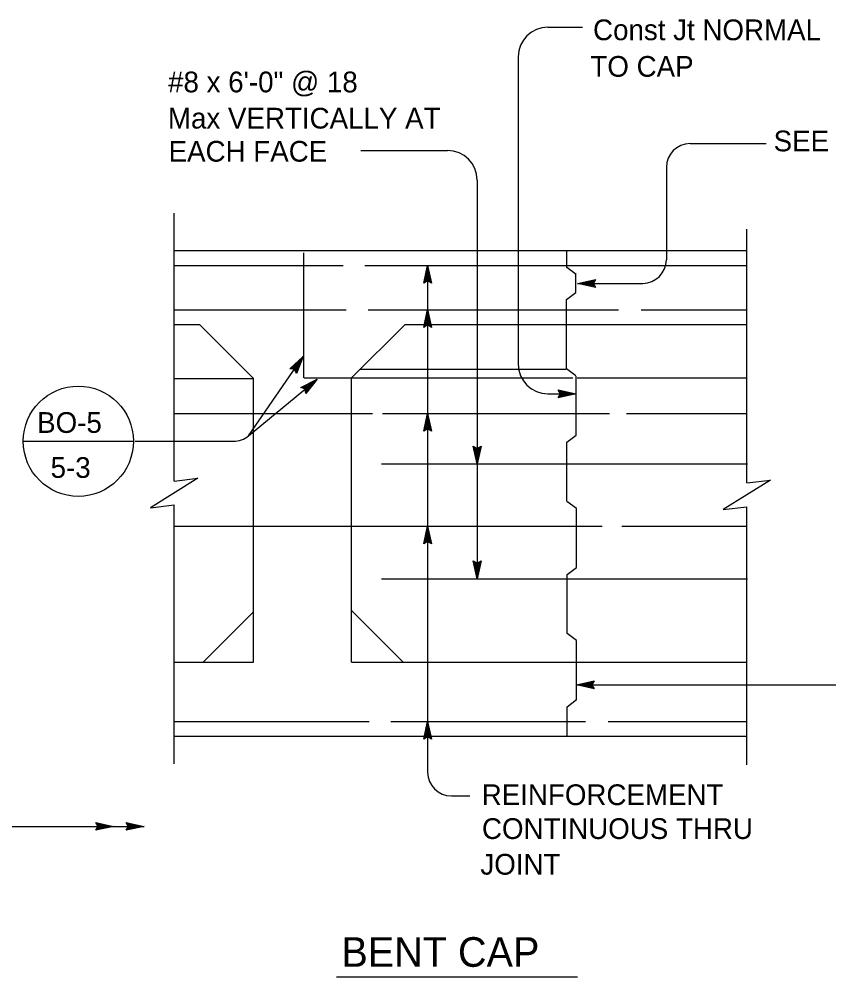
# Model space of a CAD drawing. Extents: x -894 to 866, y -476 to 714.
# Drawn here: x -380.8 to -107.4, y -37.8 to 285.5 of the extents above; entities that cross this region are included whole.
import ezdxf

# ---------------------------------------------------------------- set-up
doc = ezdxf.new("R2010")
doc.units = 0
for name, color, linetype in [('56 Stage 3 Anno', 7, 'Continuous'), ('57 Undefined', 7, 'Continuous'), ('60 Nongeo Data', 7, 'Continuous')]:
    doc.layers.add(name, color=color, linetype=linetype)

msp = doc.modelspace()

# ---------------------------------------------------------------- linework, layer by layer
at = {"layer": '56 Stage 3 Anno'}
for p, q in [((-202.24, 282.79), (-190.51, 282.79)), ((-212.24, 272.79), (-212.24, 168.99)), ((-154.24, 243.46), (-128.51, 243.46)), ((-265.39, 241.15), (-236.15, 241.15)), ((-162.24, 235.46), (-162.24, 204.29)), ((-226.15, 231.15), (-226.15, 135.36)), ((-244.2, 196.36), (-242.86, 202.36)), ((-243.85, 196.58), (-242.86, 200.98)), ((-242.86, 202.36), (-242.86, 187.36)), ((-242.86, 202.36), (-242.86, 202.36)), ((-242.86, 202.36), (-241.53, 196.36)), ((-242.86, 200.97), (-241.89, 196.6)), ((-243.49, 196.81), (-242.86, 199.6)), ((-243.14, 196.99), (-242.87, 198.22)), ((-242.87, 198.22), (-242.6, 197.01)), ((-242.86, 199.6), (-242.24, 196.77)), ((-192.21, 196.29), (-186.21, 197.62)), ((-190.82, 196.29), (-186.44, 197.26)), ((-186.21, 197.62), (-187.01, 196.29)), ((-186.21, 197.62), (-186.21, 197.62)), ((-242.86, 197.16), (-244.2, 196.36)), ((-244.2, 196.36), (-244.2, 196.36)), ((-241.53, 196.36), (-242.86, 197.16)), ((-241.53, 196.36), (-241.53, 196.36)), ((-192.21, 196.29), (-170.24, 196.29)), ((-186.21, 194.95), (-192.21, 196.29)), ((-192.21, 196.29), (-192.21, 196.29)), ((-186.42, 195.31), (-190.83, 196.29)), ((-189.44, 196.29), (-186.62, 196.91)), ((-186.66, 195.67), (-189.44, 196.29)), ((-188.06, 196.29), (-186.85, 196.55)), ((-186.83, 196.01), (-188.06, 196.29)), ((-187.01, 196.29), (-186.21, 194.95)), ((-186.21, 194.95), (-186.21, 194.95)), ((-244.2, 181.44), (-242.86, 187.44)), ((-243.85, 181.66), (-242.86, 186.06)), ((-243.49, 181.89), (-242.86, 184.68)), ((-242.86, 187.44), (-242.86, 187.44)), ((-242.86, 187.44), (-241.53, 181.44)), ((-242.86, 187.44), (-242.86, 152.38)), ((-242.86, 186.05), (-241.89, 181.67)), ((-242.86, 184.68), (-242.24, 181.85)), ((-242.86, 182.24), (-244.2, 181.44)), ((-244.2, 181.44), (-244.2, 181.44)), ((-243.14, 182.07), (-242.87, 183.29)), ((-242.87, 183.29), (-242.6, 182.09)), ((-241.53, 181.44), (-242.86, 182.24)), ((-241.53, 181.44), (-241.53, 181.44)), ((-303.33, 144.82), (-284.89, 171.58)), ((-289.4, 167.4), (-284.89, 171.58)), ((-284.89, 171.58), (-287.2, 165.89)), ((-284.89, 171.58), (-284.89, 171.58)), ((-288.98, 167.38), (-285.67, 170.45)), ((-288.55, 167.37), (-286.46, 169.31)), ((-288.17, 167.32), (-287.24, 168.17)), ((-287.24, 168.17), (-287.71, 167.03)), ((-286.46, 169.31), (-287.55, 166.63)), ((-285.68, 170.44), (-287.36, 166.29)), ((-287.84, 167.3), (-289.4, 167.4)), ((-289.4, 167.4), (-289.4, 167.4)), ((-287.2, 165.89), (-287.84, 167.3)), ((-287.2, 165.89), (-287.2, 165.89)), ((-303.33, 144.82), (-280.18, 163.97)), ((-285.65, 161.18), (-280.18, 163.97)), ((-285.26, 161.04), (-281.24, 163.09)), ((-284.85, 160.91), (-282.31, 162.21)), ((-282.31, 162.21), (-284.09, 159.93)), ((-281.25, 163.08), (-284, 159.55)), ((-280.18, 163.97), (-283.95, 159.12)), ((-280.18, 163.97), (-280.18, 163.97)), ((-284.18, 160.66), (-285.65, 161.18)), ((-285.65, 161.18), (-285.65, 161.18)), ((-284.49, 160.76), (-283.37, 161.33)), ((-283.95, 159.12), (-284.18, 160.66)), ((-283.37, 161.33), (-284.13, 160.35)), ((-283.95, 159.12), (-283.95, 159.12)), ((-202.24, 158.99), (-192.74, 158.99)), ((-197.94, 158.99), (-198.74, 160.33)), ((-198.74, 160.33), (-198.74, 160.33)), ((-198.74, 160.33), (-192.74, 158.99)), ((-192.74, 158.99), (-198.74, 157.66)), ((-198.74, 157.66), (-197.94, 158.99)), ((-198.53, 159.97), (-194.12, 158.99)), ((-194.13, 158.98), (-198.51, 158.02)), ((-195.51, 158.99), (-198.33, 158.36)), ((-198.29, 159.61), (-195.51, 158.99)), ((-198.12, 159.27), (-196.89, 158.99)), ((-196.89, 158.99), (-198.1, 158.72)), ((-192.74, 158.99), (-192.74, 158.99)), ((-198.74, 157.66), (-198.74, 157.66)), ((-244.2, 146.36), (-242.86, 152.36)), ((-242.86, 152.36), (-242.86, 152.36)), ((-242.86, 152.36), (-241.53, 146.36)), ((-242.86, 152.36), (-242.86, 114.36)), ((-243.85, 146.58), (-242.86, 150.98)), ((-243.49, 146.81), (-242.86, 149.6)), ((-242.86, 150.97), (-241.89, 146.6)), ((-242.86, 149.6), (-242.24, 146.77)), ((-242.86, 147.16), (-244.2, 146.36)), ((-244.2, 146.36), (-244.2, 146.36)), ((-243.14, 146.99), (-242.87, 148.22)), ((-242.87, 148.22), (-242.6, 147.01)), ((-241.53, 146.36), (-242.86, 147.16)), ((-241.53, 146.36), (-241.53, 146.36)), ((-341.62, 142.98), (-308.43, 142.98)), ((-226.15, 135.36), (-227.48, 141.36)), ((-227.48, 141.36), (-227.48, 141.36)), ((-227.48, 141.36), (-226.15, 140.56)), ((-226.15, 136.75), (-227.12, 141.12)), ((-226.15, 138.12), (-226.77, 140.95)), ((-226.15, 139.5), (-226.42, 140.71)), ((-226.15, 140.56), (-224.81, 141.36)), ((-224.81, 141.36), (-226.15, 135.36)), ((-225.17, 141.14), (-226.15, 136.74)), ((-225.53, 140.91), (-226.15, 138.12)), ((-225.87, 140.73), (-226.15, 139.5)), ((-224.81, 141.36), (-224.81, 141.36)), ((-226.15, 135.36), (-226.15, 96.57)), ((-226.15, 135.36), (-226.15, 135.36)), ((-244.2, 108.36), (-242.86, 114.36)), ((-242.86, 114.36), (-242.86, 114.36)), ((-242.86, 114.36), (-241.53, 108.36)), ((-242.86, 114.36), (-242.86, 48.36)), ((-243.85, 108.58), (-242.86, 112.98)), ((-243.49, 108.81), (-242.86, 111.6)), ((-243.14, 108.99), (-242.87, 110.22)), ((-242.87, 110.22), (-242.6, 109.01)), ((-242.86, 112.97), (-241.89, 108.6)), ((-242.86, 111.6), (-242.24, 108.77)), ((-242.86, 109.16), (-244.2, 108.36)), ((-244.2, 108.36), (-244.2, 108.36)), ((-241.53, 108.36), (-242.86, 109.16)), ((-241.53, 108.36), (-241.53, 108.36)), ((-226.15, 96.57), (-227.48, 102.57)), ((-227.48, 102.57), (-227.48, 102.57)), ((-227.48, 102.57), (-226.15, 101.77)), ((-226.15, 97.96), (-227.12, 102.34)), ((-226.15, 99.33), (-226.77, 102.16)), ((-226.15, 100.72), (-226.42, 101.92)), ((-226.15, 101.77), (-224.81, 102.57)), ((-224.81, 102.57), (-226.15, 96.57)), ((-225.17, 102.35), (-226.15, 97.95)), ((-225.53, 102.12), (-226.15, 99.33)), ((-225.87, 101.94), (-226.15, 100.72)), ((-224.81, 102.57), (-224.81, 102.57)), ((-226.15, 96.57), (-226.15, 96.57)), ((-192.57, 60.75), (-186.57, 62.08)), ((-191.18, 60.76), (-186.8, 61.72)), ((-186.57, 62.08), (-187.37, 60.75)), ((-186.57, 62.08), (-186.57, 62.08)), ((-192.57, 60.75), (-98.73, 60.75)), ((-186.57, 59.41), (-192.57, 60.75)), ((-192.57, 60.75), (-192.57, 60.75)), ((-186.79, 59.77), (-191.19, 60.75)), ((-189.81, 60.75), (-186.98, 61.38)), ((-187.02, 60.13), (-189.81, 60.75)), ((-188.42, 60.75), (-187.22, 61.02)), ((-187.2, 60.48), (-188.42, 60.75)), ((-187.37, 60.75), (-186.57, 59.41)), ((-186.57, 59.41), (-186.57, 59.41)), ((-244.2, 42.36), (-242.86, 48.36)), ((-243.85, 42.58), (-242.86, 46.98)), ((-243.49, 42.81), (-242.86, 45.6)), ((-242.86, 48.36), (-242.86, 31.24)), ((-242.86, 48.36), (-242.86, 48.36)), ((-242.86, 48.36), (-241.53, 42.36)), ((-242.86, 46.97), (-241.89, 42.6)), ((-242.86, 45.6), (-242.24, 42.77)), ((-242.86, 43.16), (-244.2, 42.36)), ((-244.2, 42.36), (-244.2, 42.36)), ((-243.14, 42.99), (-242.87, 44.22)), ((-242.87, 44.22), (-242.6, 43.01)), ((-241.53, 42.36), (-242.86, 43.16)), ((-241.53, 42.36), (-241.53, 42.36)), ((-234.86, 23.24), (-228.56, 23.24)), ((-588.41, 12.96), (-338.64, 12.96)), ((-354.14, 12.96), (-354.94, 14.3)), ((-354.94, 14.3), (-354.94, 14.3)), ((-354.94, 14.3), (-348.94, 12.96)), ((-348.94, 12.96), (-354.94, 11.63)), ((-354.94, 11.63), (-354.14, 12.96)), ((-354.72, 13.95), (-350.32, 12.97)), ((-350.33, 12.96), (-354.7, 11.99)), ((-351.7, 12.97), (-354.53, 12.34)), ((-354.49, 13.59), (-351.7, 12.97)), ((-354.31, 13.24), (-353.08, 12.97)), ((-353.08, 12.97), (-354.29, 12.7)), ((-348.94, 12.96), (-348.94, 12.96)), ((-343.84, 12.96), (-344.64, 14.3)), ((-344.64, 14.3), (-344.64, 14.3)), ((-344.64, 14.3), (-338.64, 12.96)), ((-338.64, 12.96), (-344.64, 11.63)), ((-344.64, 11.63), (-343.84, 12.96)), ((-344.43, 13.95), (-340.02, 12.97)), ((-340.04, 12.96), (-344.41, 11.99)), ((-341.41, 12.97), (-344.23, 12.34)), ((-344.19, 13.59), (-341.41, 12.97)), ((-344.02, 13.24), (-342.79, 12.97)), ((-342.79, 12.97), (-344, 12.7)), ((-338.64, 12.96), (-338.64, 12.96)), ((-354.94, 11.63), (-354.94, 11.63)), ((-344.64, 11.63), (-344.64, 11.63)), ((-273.7, -37.84), (-192.21, -37.84))]:
    msp.add_line(p, q, dxfattribs=at)
for centre, radius, start, end in [((-202.24, 272.79), 10, 90, 180), ((-154.24, 235.46), 8, 90, 180), ((-236.15, 231.15), 10, 0, 90), ((-170.24, 204.29), 8, 270, 0), ((-202.24, 168.99), 10, 180, 270), ((-308.43, 150.98), 8, 270, 309.5953), ((-234.86, 31.24), 8, 180, 270)]:
    msp.add_arc(centre, radius, start, end, dxfattribs=at)
at = {"layer": '57 Undefined'}
msp.add_line((-379.63, 142.98), (-342.04, 142.98), dxfattribs=at)
msp.add_circle((-360.84, 142.98), 18.61, dxfattribs=at)
at = {"layer": '60 Nongeo Data'}
for p, q in [((-328.49, 140.35), (-328.49, 220.01)), ((-135.07, 139.83), (-135.07, 214.62)), ((-328.49, 207.36), (-194.53, 207.36)), ((-195.9, 201.58), (-195.9, 207.35)), ((-194.87, 207.36), (-135.07, 207.36)), ((-284.63, 164.4), (-284.63, 206.58)), ((-328.49, 202.36), (-271.39, 202.36)), ((-264.11, 202.36), (-135.07, 202.36)), ((-192.71, 199.31), (-195.9, 201.7)), ((-192.76, 193.2), (-192.76, 199.29)), ((-195.97, 167.41), (-195.97, 190.79)), ((-195.95, 190.86), (-192.76, 193.25)), ((-328.49, 187.36), (-270.41, 187.36)), ((-262.96, 187.36), (-178.44, 187.36)), ((-170.79, 187.36), (-135.04, 187.36)), ((-328.49, 182.36), (-319.89, 182.36)), ((-319.89, 182.36), (-301.73, 164.2)), ((-268.6, 164.42), (-250.5, 182.36)), ((-250.5, 182.36), (-135.04, 182.36)), ((-265.63, 167.36), (-196.1, 167.36)), ((-192.8, 165.03), (-195.99, 167.42)), ((-192.74, 145.07), (-192.74, 164.98)), ((-328.49, 164.2), (-301.73, 164.2)), ((-301.73, 68.39), (-301.73, 164.2)), ((-284.51, 164.36), (-226.52, 164.36)), ((-268.6, 68.41), (-268.6, 164.42)), ((-226.52, 164.36), (-193.83, 164.36)), ((-192.31, 164.36), (-135.28, 164.36)), ((-328.49, 152.36), (-261.53, 152.36)), ((-258.12, 152.36), (-181.48, 152.36)), ((-175.69, 152.36), (-135.09, 152.36)), ((-195.86, 142.73), (-192.74, 145.07)), ((-195.86, 122.72), (-195.86, 142.73)), ((-328.49, 129.48), (-328.49, 140.48)), ((-135.09, 128.9), (-135.09, 139.9)), ((-258.47, 135.36), (-134.84, 135.36)), ((-328.49, 110.48), (-328.49, 121.48)), ((-192.6, 120.27), (-195.85, 122.7)), ((-192.6, 100.39), (-192.6, 120.27)), ((-135.09, 109.9), (-135.09, 120.9)), ((-328.47, 114.36), (-302.47, 114.36)), ((-302.77, 114.36), (-196.06, 114.36)), ((-196.06, 114.36), (-183.91, 114.36)), ((-177.29, 114.36), (-135.09, 114.36)), ((-328.47, 34.07), (-328.47, 110.57)), ((-135.08, 33.73), (-135.08, 110.04)), ((-195.75, 98.03), (-192.6, 100.39)), ((-195.75, 78.03), (-195.75, 98.03)), ((-258.47, 96.57), (-134.84, 96.57)), ((-318.6, 68.56), (-301.73, 85.43)), ((-268.6, 85.84), (-251.02, 68.26)), ((-192.54, 75.71), (-195.73, 78.1)), ((-192.57, 55.71), (-192.57, 75.71)), ((-195.75, 53.35), (-192.56, 55.75)), ((-195.76, 43.37), (-195.76, 53.37)), ((-328.47, 48.36), (-262.58, 48.36)), ((-255.31, 48.36), (-189.52, 48.36)), ((-181.88, 48.36), (-135.08, 48.36)), ((-328.47, 43.36), (-135.08, 43.36))]:
    msp.add_line(p, q, dxfattribs=at)
for points in [[(-328.49, 129.48), (-320.49, 130.48), (-336.49, 120.48), (-328.49, 121.48)], [(-135.09, 128.9), (-127.09, 129.9), (-143.09, 119.9), (-135.09, 120.9)], [(-328.47, 68.36), (-301.73, 68.39)], [(-268.6, 68.41), (-135.08, 68.36)]]:
    msp.add_lwpolyline(points, dxfattribs=at)

# ---------------------------------------------------------------- texts
at = {"layer": '56 Stage 3 Anno'}
msp.add_text('BENT CAP', height=10, dxfattribs=at).set_placement((-272, -34.45))
at = {"layer": '57 Undefined'}
for s, p in [('Const Jt NORMAL', (-187, 278.39)), ('TO CAP', (-187.89, 266.05)), ('#8 x 6\'-0" @ 18', (-330.52, 260.79)), ('Max VERTICALLY AT', (-330.58, 248.56)), ('SEE', (-126.02, 240.87)), ('EACH FACE', (-330.35, 237.39)), ('BO-5', (-374.75, 145.81)), ('5-3', (-370.2, 130.62)), ('REINFORCEMENT', (-224.6, 20.14)), ('CONTINUOUS THRU', (-224.52, 8.7)), ('JOINT', (-225.05, -3.34))]:
    msp.add_text(s, height=7, dxfattribs=at).set_placement(p)

doc.saveas('drawing.dxf')
